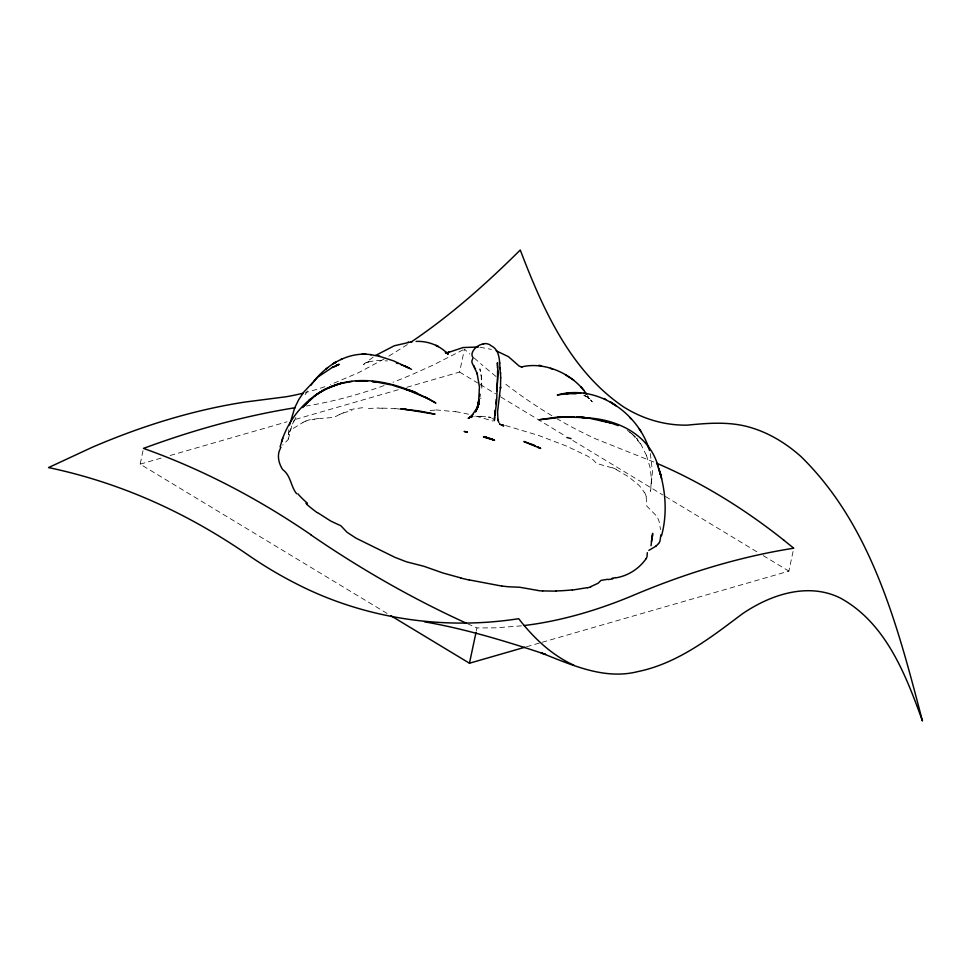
<?xml version="1.0" encoding="UTF-8"?>
<svg xmlns="http://www.w3.org/2000/svg" width="971" height="971" viewBox="0 0 971 971"><rect width="100%" height="100%" fill="white"/><g stroke="black" fill="none" stroke-linecap="round" stroke-linejoin="round"><path stroke-width="0.73" stroke-dasharray="4.86 3.64" d="M481.859 388.291L481.519 376.724L479.892 368.834L481.313 377.003L481.228 386.142M288.836 429.752L288.156 439.645L282.634 445.094M288.375 438.989L291.834 425.784M288.302 434.802L288.605 433.369A59.899 20.561 10.9 0 1 289.322 431.779L291.895 429.231L303.098 422.397M480.73 398.729L480.912 397.879M387.126 613.466L140.152 464.15L143.198 449.864M406.825 387.271L459.586 372.063L464.454 349.147L469.855 354.075M476.324 630.883L476.955 627.946A1323.364 929.575 73.9 0 1 467.67 623.795M542.182 642.268L788.877 571.142L793.441 549.671M289.904 431.355L290.742 428.721M292.562 423.975L294.189 420.407M293.582 421.766L296.725 415.964M305.112 394.663L306.654 392.223M306.132 393.012L307.431 391.01M373.204 357.037L363.53 364.453L368.907 361.661L366.249 362.705M407.383 344.571L385.463 358.214M339.547 414.483L333.951 417.396L319.714 418.537M384.176 358.942L358.687 372.621L330.237 384.734M463.131 349.851L432.945 365.145L412.226 374.466A706.415 400.392 -58.8 0 1 393 382.246M343.188 412.881L351.963 410.612M368.203 361.94L377.161 360.362L387.478 360.945M140.152 464.15L162.97 457.572M170.107 455.508L287.04 421.802M295.597 419.338L398.268 389.735M526.488 646.783L539.33 643.081M311.97 419.727L314.386 419.278M480.172 416.438L481.47 416.28L474.224 416.729M521.573 625.846L495.72 627.836L476.955 627.946M368.41 408.488L378.702 407.978M480.779 416.341L489.76 417.142L491.047 417.53L488.352 417.045L493.256 419.071M435.882 409.883L455.605 411.765M394.881 408.56L401.339 409.24M479.917 347.205L491.435 349.414M475.681 416.122L481.009 417.554A206.325 107.684 11.7 0 1 486.228 419.047L492.989 421.098M505.636 425.541L538.529 435.409L566.53 446.09L587.589 456.115L592.844 459.514L596.388 463.373L612.131 467.84M653.847 462.05L596.303 439.123A584.299 410.43 73.9 0 1 557.075 418.792M585.04 395.816L586.011 396.265L583.887 395.282L589.239 398.571L587.321 396.763L592.286 401.873L587.504 395.622M616.16 469.539L628.528 476.737L638.578 484.978A81.394 41.498 1.6 0 1 642.11 489.093L644.186 492.285M459.586 372.063L477.598 382.95M480.172 384.504L495.598 393.838M500.745 396.945L565.061 435.833M572.781 440.494L662.817 494.931M665.39 496.484L758.011 552.475M763.157 555.594L788.877 571.142M627.351 430.311L630.41 432.665M587.601 397.297L586.557 396.496L589.239 398.571M496.06 376.517L483.983 366.553M629.681 432.144L631.903 433.94M474.188 358.008L482.89 365.606M633.007 434.838L635.386 437.144L631.793 433.539L641.346 444.924L640.411 443.274L647.159 456.892L646.346 455.035L650.279 468.18L651.662 482.235L651.577 478.642M637.607 439.632L636.49 438.115L638.942 441.465M646.188 497.006L646.82 506.097L657.221 516.681L659.091 521.366L660.535 529.632M650.339 453.542L652.488 471.59L650.546 491.362L651.553 477.708M481.519 376.724L481.689 378.726M430.165 410.527A37.214 12.926 9.7 0 1 436.161 410.126M455.617 411.631A122.225 59.911 12 0 1 468.52 414.241M349.56 409.847A76.126 20.415 4.7 0 1 366.249 407.371M378.945 408.221A57.168 18.388 6.4 0 1 382.44 408.221M382.392 408.172A59.158 20.694 6.9 0 1 394.906 408.767M339.716 414.52A58.794 15.512 5.3 0 1 343.394 412.942M612.385 467.694A45.564 20.063 6.1 0 1 616.439 469.418M644.513 492.261A70.847 35.539 3.2 0 1 646.37 497.006M305.634 421.026A69.863 22.612 9.9 0 1 311.278 419.423M314.167 419.169A63.685 19.638 8.7 0 1 319.495 418.416M302.916 422.324A84.089 27.831 10.7 0 1 306.047 421.171M324.897 386.676A398.377 225.794 -58.8 0 1 305.659 392.527M551.916 415.734A584.299 410.43 73.9 0 1 503.779 382.671M384.103 385.548A706.415 400.392 -58.8 0 1 306.46 405.987"/><path stroke-width="1.46" d="M660.948 534.79L659.916 541.26A46.232 19.821 8.3 0 1 658.629 543.554M497.48 364.647L497.37 362.802L498.05 373.544L496.727 391.095M498.038 373.75L498.062 372.84M494.47 417.166L494.336 420.637L496.63 401.302L497.31 384.152M500.526 387.817L500.538 386.992L497.577 411.57L498.014 420.601L497.71 419.508M500.49 388.776L500.672 377.622M497.298 384.54L497.455 381.482M652.573 534.79L652.646 533.358L651.007 545.726M496.23 399.287L495.829 403.912M497.468 380.778L497.613 370.364M478.667 401.059L479.431 386.895L477.077 373.167L477.392 374.454M647.317 552.657L647.062 556.322A39.823 15.354 5.8 0 1 646.079 558.689M494.725 412.566L494.992 410.417M478.885 399.215L478.424 402.528M495.307 414.132L495.125 415.345L495.453 413.003M652.269 537.242L652.524 535.276L651.407 541.587M479.747 396.581L480.099 394.262M499.701 396.326L499.81 395.585M478.278 403.378L478.739 400.683L477.162 407.784M289.625 424.946L294.723 407.759L298.74 399.627L303.972 391.859L318.039 376.906L333.065 366.953L332.216 367.366M478.982 401.011L477.793 406.218L478.46 403.56M390.985 615.796L469.454 663.229L476.021 632.352M661.542 535.774C667.732 512.906 665.596 488.413 657.962 466.177M280.073 446.939L282.755 438.309M477.441 406.934L476.324 410.102L478.06 405.21M281.517 441.914C288.169 420.091 303.717 401.12 323.671 390.099L316.595 394.408L325.358 389.201L314.301 396.071L317.177 394.105M479.395 403.402L478.921 404.676L479.237 403.839M477.635 407.662L478.351 405.829M478.084 406.752L475.45 411.898L476.36 410.235M475.62 411.583L477.319 407.444L471.7 415.831L472.889 414.605M280.303 448.626C276.674 455.193 278.762 463.543 282.634 469.527C291.021 475.644 290.596 486.301 296.592 493.717M646.116 558.701C639.015 568.788 628.116 575.827 615.917 577.842M310.829 385.353L312.905 382.562M313.584 381.639C327.106 364.441 348.65 351.296 371.238 354.718M302.758 407.589L308.232 401.545L304.918 405.077L306.302 403.584M307.71 402.128L304.19 405.684L315.976 394.954M472.124 415.394L468.41 418.246L471.688 416.195L469.551 417.542L472.743 416.462L471.93 416.304M310.283 399.178L308.766 400.489M327.567 367.815L326.062 369.041M655.898 546.188L648.834 550.399M411.049 342.083C450.641 315.454 486.459 283.581 520.262 250.008C542.51 308.317 569.892 370.291 623.212 406.655C642.268 418.841 664.722 425.589 687.395 425.128C709.51 422.943 732.183 421.183 753.617 428.466A169.44 119.02 73.9 0 1 800.966 456.54C872.261 526.27 898.005 627.557 922.45 720.992C905.809 674.796 885.758 622.714 840.182 597.966C807.654 581.884 769.894 594.859 741.868 614.182C710.238 637.996 677.588 663.424 637.874 671.592C604.156 680.161 571.785 664.88 541.114 652.913L545.532 654.369C505.842 641.236 465.74 628.965 424.485 621.816M332.907 363.907L335.493 362.292L333.842 363.3M375.619 355.447L394.287 345.773L412.359 341.646M335.578 362.256L334.704 362.766L336.367 361.782M333.138 367.39L339.17 364.319L332.835 367.062M327.664 388.084L337.847 384.249L323.319 390.306L328.441 387.745L327.069 388.364C362.329 371.468 404.082 384.662 435.87 403.05L424.873 396.811M341.865 359.027L340.736 359.537M416.122 341.416C428.029 340.833 439.96 345.591 448.153 354.245L445.895 352.279L447.874 353.517L445.301 352.655L447.74 352.874L446.272 353.153L463.167 347.521L478.302 347.023M446.272 353.153L449.415 351.878L448.638 352.182M336.245 365.497L338.576 364.562L336.852 365.254M330.492 386.871L341.598 383.229L340.141 383.594L351.915 381.457M590.611 586.715L597.954 583.316A25.489 10.317 7 0 0 598.998 582.382L600.612 580.719A5.741 2.306 6.8 0 1 601.547 580.282L607.858 579.262M469.454 663.229L525.068 647.196M587.261 587.661L572.356 590.077M407.917 342.217L408.573 342.108M524.316 625.542L533.977 624.207A661.045 374.672 -58.8 0 0 633.869 595.089A1070.054 606.499 -58.8 0 1 793.756 548.214L783.84 540.204M649.538 450.556C638.408 412.76 596.874 383.824 557.318 395.003L568.63 393.461L565.875 393.668L576.094 393.765M569.358 393.134L566.336 393.449M574.626 416.802L558.155 416.996L538.954 419.788L565.741 416.79L561.141 417.032M566.627 393.619L567.537 393.571M558.155 416.996L562.864 416.826M563.192 416.923L585.258 417.639L576.701 416.911M356.102 381.093L367.73 380.984L364.453 380.923L366.953 381.105M555.995 591.145L542.595 590.914M573.533 392.915L580.743 393.097M576.92 416.96L587.03 417.906L578.777 417.057M401.727 409.009L404.713 409.252L400.635 408.912L418.938 410.927L435.057 414.18L404.337 409.216L406.412 409.434M502.043 425.347L503.864 425.601L502.784 425.347M502.917 425.419L503.039 425.432M586.63 394.262C573.108 373.701 544.367 361.127 521.342 367.002L521.997 367.087L519.206 366.116L508.416 356.648L496.217 350.822M586.545 393.668L583.644 393.34M372.306 381.554L376.408 382.052L372.463 381.542M589.179 418.137L587.224 417.882C617.896 419.423 650.024 435.202 658.265 466.99L657.124 464.187M537.606 590.404L519.764 587.261L508.488 586.763A54.449 22.746 16 0 1 501.643 585.938M370.339 354.585L380.256 356.478M485.184 437.181L483.437 436.999L494.579 440.215L491.678 438.989M501.691 586.059L469.357 579.93M541.138 365.691L538.747 365.302M588.292 418.003L611.912 423.259L605.188 421.305M377.561 382.258L391.082 384.904M484.699 437.108L487.199 437.618L484.141 436.962L486.228 437.351M600.746 420.309L598.84 419.897L607.64 421.997M485.476 437.217L494.178 440.13L492.418 439.317M602.639 420.746L608.247 422.179M460.909 577.951L442.849 572.963L423.805 566.251L406.509 561.833L394.954 557.354L356.041 538.177L347.035 532.29L340.918 525.797L334.849 522.981A37.129 15.754 15.8 0 1 330.346 520.82L317.59 512.639M378.726 356.078L393.643 360.896L411.522 369.344M566.821 437.472L571.057 438.625M392.442 385.208L412.954 391.774M396.423 363.033L398.098 363.53M610.091 422.701L618.199 425.601M488.644 438.03L489.797 438.394M490.149 438.504L490.913 438.746M501.801 425.055L503.451 425.638L500.915 424.728M552.511 369.126L550.423 368.349M410.951 391.022L404.907 388.849L428.587 398.887M400.78 364.489L409.544 368.215L404.531 365.836M412.918 391.459L410.842 390.633L416.972 393.085L408.742 389.784M535.337 445.859L523.891 441.489L540.713 448.493L538.031 447.121L539.609 447.898M656.505 463.179L660.498 464.878A701.414 492.698 73.9 0 1 783.852 540.192M531.792 444.317L534.329 445.398M603.962 398.498L605.855 399.384M438.079 346.465L435.858 345.336L438.273 346.562M574.019 665.293C551.71 655.17 533.552 637.898 518.72 618.697C442.91 630.458 363.494 618.6 295.257 583.207A526.379 369.745 73.9 0 1 247.969 554.902A759.091 533.213 73.9 0 0 163.007 505.94C126.485 488.85 88.033 475.851 48.55 467.585L91.966 447.388A981.547 556.322 -58.8 0 1 245.044 402.043L285.777 396.811A398.377 225.794 -58.8 0 0 302.794 393.255M565.571 374.915L573.715 380.074M446.284 352.691L447.315 353.456M305.926 503.281L307.127 504.325M629.851 417.603L630.944 418.768M581.483 387.453L580.694 386.579L583.753 390.172M639.124 428.733L641.37 432.034M477.113 373.313L472.088 362.923L471.833 361.042L473.144 357.656C468.957 353.165 476.664 344.474 483.716 343.94L483.073 344.074C485.464 342.508 490.853 344.839 490.707 345.542C501.461 350.385 498.936 363.87 500.538 373.495M647.56 445.823L649.344 448.541M474.2 366.528L473.824 365.933L474.443 366.917M498.912 422.506L497.662 419.193L497.82 419.921M475.171 368.167L475.523 368.846M648.07 445.895L648.349 446.769M661.008 476.13L659.758 471.53L661.664 478.885M499.664 363.348L499.495 362.122M497.54 368.094L497.48 365.205M500.49 372.524L500.684 377.937M280.607 447.959A165.835 64.122 15.5 0 1 280.983 447.315M658.496 543.517A49.157 20.877 7.2 0 1 655.777 546.151M317.201 512.664A135.248 49.23 18.7 0 1 306.739 504.325M307.431 503.257A120.695 45.455 17.8 0 1 297.891 493.826M612.919 578.813A70.3 31.375 8.3 0 1 608.21 579.578M615.541 577.587A74.148 31.57 7.2 0 1 612.191 578.243M590.841 586.86A56.828 25.44 11.6 0 1 587.491 587.819M572.235 589.895A187.537 108.084 21.1 0 1 555.885 590.951M542.643 590.999A42.19 18.886 15 0 1 537.631 590.489M469.369 580.075A152.338 59.073 15.8 0 1 460.897 578.085M295.39 407.686A1298.13 735.775 -58.8 0 0 143.502 448.408A978.161 687.092 73.9 0 1 310.963 534.766M466.347 623.188A1323.364 929.575 73.9 0 1 310.926 534.912M471.76 416.037L470.486 416.923L471.76 416.037M469.321 417.664L468.41 418.246L469.321 417.664M447.158 352.837L446.357 353.031L447.109 352.874M364.125 354.257L361.855 354.281L365.97 354.269L364.125 354.257M467.33 432.119L464.356 431.488L467.33 432.119M500.235 424.473L499.543 423.963L500.235 424.473M614.279 404.555L610.176 401.8L616.063 405.769L614.279 404.555M660.256 473.532L658.52 468.216L660.535 474.394L660.256 473.532M500.199 368.361L500.162 367.742L500.247 369.029L500.199 368.361"/></g></svg>
